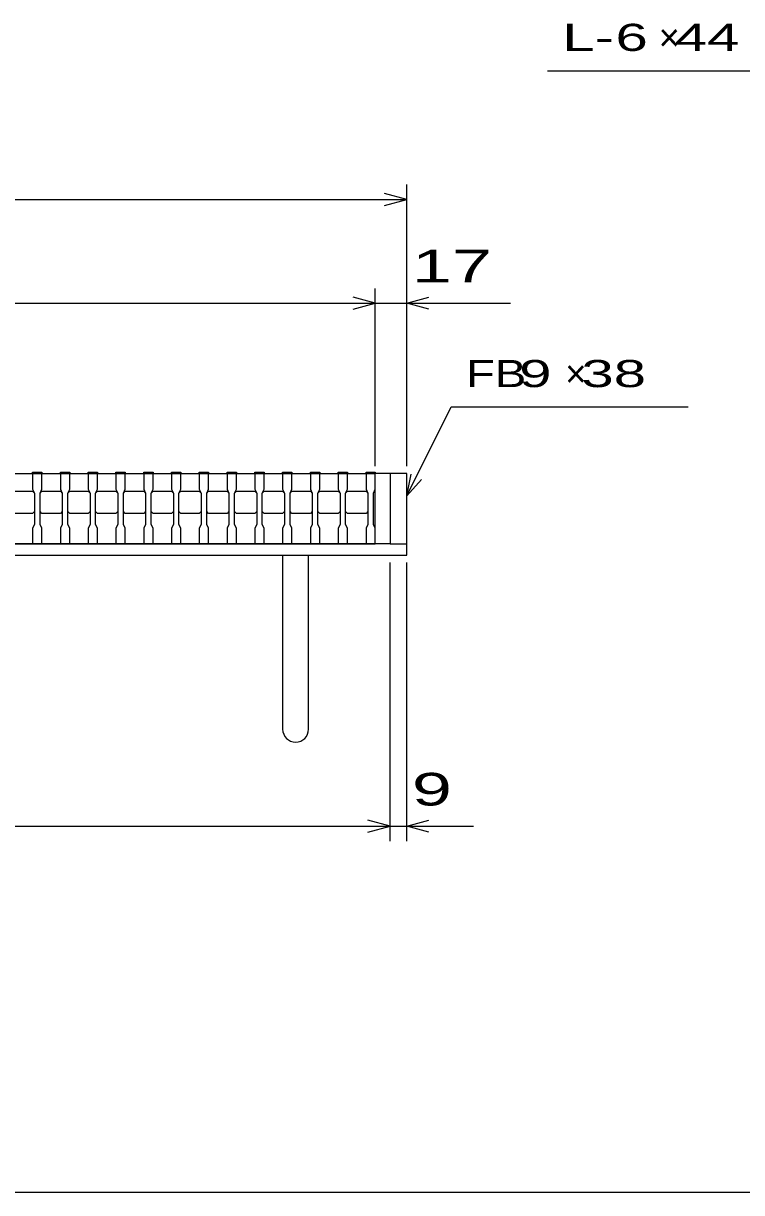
# Model space of a CAD drawing. Units: millimetres, scale not verified. Extents: x -1456 to 1389, y -1026 to 839.
# Drawn here: x -673 to -285, y -921 to -290 of the extents above; entities that cross this region are included whole.
import ezdxf
from ezdxf.enums import TextEntityAlignment as Align

# ---------------------------------------------------------------- set-up
doc = ezdxf.new("R2010")
doc.units = ezdxf.units.MM
doc.header["$LTSCALE"] = 8
for name, color, linetype, lineweight in [('0_2', 150, 'Continuous', 25), ('16', 3, 'Continuous', 25), ('19', 6, 'Continuous', 25), ('22', 4, 'Continuous', 25)]:
    doc.layers.add(name, color=color, linetype=linetype, lineweight=lineweight)
doc.styles.add('ベクトル', font='')
doc.styles.get('ベクトル').set_extended_font_data('ベクトル')

msp = doc.modelspace()

# ---------------------------------------------------------------- linework, layer by layer
at = {"layer": '0_2'}
msp.add_line((1388.8, -921.2), (-1379.2, -921.2), dxfattribs=at)
at = {"layer": '16'}
for p, q in [((-983, -533), (-483, -533)), ((-668, -533), (-668, -532.3)), ((-668, -532.3), (-663, -532.3)), ((-668, -533), (-668, -541.5)), ((-663, -533), (-668, -533)), ((-663, -532.3), (-663, -533)), ((-663, -541.5), (-663, -533)), ((-653, -533), (-653, -532.3)), ((-653, -532.3), (-648, -532.3)), ((-653, -533), (-653, -541.5)), ((-648, -533), (-653, -533)), ((-648, -532.3), (-648, -533)), ((-648, -541.5), (-648, -533)), ((-638, -533), (-638, -532.3)), ((-638, -532.3), (-633, -532.3)), ((-638, -533), (-638, -541.5)), ((-633, -533), (-638, -533)), ((-633, -532.3), (-633, -533)), ((-633, -541.5), (-633, -533)), ((-623, -533), (-623, -532.3)), ((-623, -532.3), (-618, -532.3)), ((-623, -533), (-623, -541.5)), ((-618, -533), (-623, -533)), ((-618, -532.3), (-618, -533)), ((-618, -541.5), (-618, -533)), ((-608, -533), (-608, -532.3)), ((-608, -532.3), (-603, -532.3)), ((-608, -533), (-608, -541.5)), ((-603, -533), (-608, -533)), ((-603, -532.3), (-603, -533)), ((-603, -541.5), (-603, -533)), ((-593, -533), (-593, -532.3)), ((-593, -532.3), (-588, -532.3)), ((-593, -533), (-593, -541.5)), ((-588, -533), (-593, -533)), ((-588, -532.3), (-588, -533)), ((-588, -541.5), (-588, -533)), ((-578, -533), (-578, -532.3)), ((-578, -532.3), (-573, -532.3)), ((-578, -533), (-578, -541.5)), ((-573, -533), (-578, -533)), ((-573, -532.3), (-573, -533)), ((-573, -541.5), (-573, -533)), ((-563, -533), (-563, -532.3)), ((-563, -532.3), (-558, -532.3)), ((-563, -533), (-563, -541.5)), ((-558, -533), (-563, -533)), ((-558, -532.3), (-558, -533)), ((-558, -541.5), (-558, -533)), ((-548, -533), (-548, -532.3)), ((-548, -532.3), (-543, -532.3)), ((-548, -533), (-548, -541.5)), ((-543, -533), (-548, -533)), ((-543, -532.3), (-543, -533)), ((-543, -541.5), (-543, -533)), ((-533, -533), (-533, -532.3)), ((-533, -532.3), (-528, -532.3)), ((-533, -533), (-533, -541.5)), ((-528, -533), (-533, -533)), ((-528, -532.3), (-528, -533)), ((-528, -541.5), (-528, -533)), ((-518, -533), (-518, -532.3)), ((-518, -532.3), (-513, -532.3)), ((-518, -533), (-518, -541.5)), ((-513, -533), (-518, -533)), ((-513, -532.3), (-513, -533)), ((-513, -541.5), (-513, -533)), ((-503, -533), (-503, -532.3)), ((-503, -532.3), (-498, -532.3)), ((-503, -533), (-503, -541.5)), ((-498, -533), (-503, -533)), ((-498, -532.3), (-498, -533)), ((-498, -541.5), (-498, -533)), ((-488, -533), (-488, -532.3)), ((-488, -532.3), (-483, -532.3)), ((-488, -533), (-488, -541.5)), ((-483, -533), (-488, -533)), ((-483, -532.3), (-483, -533)), ((-483, -541.5), (-483, -533)), ((-483, -571), (-483, -533)), ((-678, -542.5), (-668, -542.5)), ((-668, -541.5), (-667, -543.5)), ((-668, -542.5), (-667, -543.5)), ((-664, -543.5), (-663, -541.5)), ((-664, -543.5), (-663, -542.5)), ((-663, -542.5), (-653, -542.5)), ((-653, -541.5), (-652, -543.5)), ((-653, -542.5), (-652, -543.5)), ((-649, -543.5), (-648, -541.5)), ((-649, -543.5), (-648, -542.5)), ((-648, -542.5), (-638, -542.5)), ((-638, -541.5), (-637, -543.5)), ((-638, -542.5), (-637, -543.5)), ((-634, -543.5), (-633, -541.5)), ((-634, -543.5), (-633, -542.5)), ((-633, -542.5), (-623, -542.5)), ((-623, -541.5), (-622, -543.5)), ((-623, -542.5), (-622, -543.5)), ((-619, -543.5), (-618, -541.5)), ((-619, -543.5), (-618, -542.5)), ((-618, -542.5), (-608, -542.5)), ((-608, -541.5), (-607, -543.5)), ((-608, -542.5), (-607, -543.5)), ((-604, -543.5), (-603, -541.5)), ((-604, -543.5), (-603, -542.5)), ((-603, -542.5), (-593, -542.5)), ((-593, -541.5), (-592, -543.5)), ((-593, -542.5), (-592, -543.5)), ((-589, -543.5), (-588, -541.5)), ((-589, -543.5), (-588, -542.5)), ((-588, -542.5), (-578, -542.5)), ((-578, -541.5), (-577, -543.5)), ((-578, -542.5), (-577, -543.5)), ((-574, -543.5), (-573, -541.5)), ((-574, -543.5), (-573, -542.5)), ((-573, -542.5), (-563, -542.5)), ((-563, -541.5), (-562, -543.5)), ((-563, -542.5), (-562, -543.5)), ((-559, -543.5), (-558, -541.5)), ((-559, -543.5), (-558, -542.5)), ((-558, -542.5), (-548, -542.5)), ((-548, -541.5), (-547, -543.5)), ((-548, -542.5), (-547, -543.5)), ((-544, -543.5), (-543, -541.5)), ((-544, -543.5), (-543, -542.5)), ((-543, -542.5), (-533, -542.5)), ((-533, -541.5), (-532, -543.5)), ((-533, -542.5), (-532, -543.5)), ((-529, -543.5), (-528, -541.5)), ((-529, -543.5), (-528, -542.5)), ((-528, -542.5), (-518, -542.5)), ((-518, -541.5), (-517, -543.5)), ((-518, -542.5), (-517, -543.5)), ((-514, -543.5), (-513, -541.5)), ((-514, -543.5), (-513, -542.5)), ((-513, -542.5), (-503, -542.5)), ((-503, -541.5), (-502, -543.5)), ((-503, -542.5), (-502, -543.5)), ((-499, -543.5), (-498, -541.5)), ((-499, -543.5), (-498, -542.5)), ((-498, -542.5), (-488, -542.5)), ((-488, -541.5), (-487, -543.5)), ((-488, -542.5), (-487, -543.5)), ((-484, -543.5), (-483, -541.5)), ((-667, -543.5), (-667, -560.5)), ((-664, -560.5), (-664, -543.5)), ((-652, -543.5), (-652, -560.5)), ((-649, -560.5), (-649, -543.5)), ((-637, -543.5), (-637, -560.5)), ((-634, -560.5), (-634, -543.5)), ((-622, -543.5), (-622, -560.5)), ((-619, -560.5), (-619, -543.5)), ((-607, -543.5), (-607, -560.5)), ((-604, -560.5), (-604, -543.5)), ((-592, -543.5), (-592, -560.5)), ((-589, -560.5), (-589, -543.5)), ((-577, -543.5), (-577, -560.5)), ((-574, -560.5), (-574, -543.5)), ((-562, -543.5), (-562, -560.5)), ((-559, -560.5), (-559, -543.5)), ((-547, -543.5), (-547, -560.5)), ((-544, -560.5), (-544, -543.5)), ((-532, -543.5), (-532, -560.5)), ((-529, -560.5), (-529, -543.5)), ((-517, -543.5), (-517, -560.5)), ((-514, -560.5), (-514, -543.5)), ((-502, -543.5), (-502, -560.5)), ((-499, -560.5), (-499, -543.5)), ((-487, -543.5), (-487, -560.5)), ((-484, -560.5), (-484, -543.5)), ((-668, -554.5), (-678, -554.5)), ((-667, -553.5), (-668, -554.5)), ((-663, -554.5), (-664, -553.5)), ((-653, -554.5), (-663, -554.5)), ((-652, -553.5), (-653, -554.5)), ((-648, -554.5), (-649, -553.5)), ((-638, -554.5), (-648, -554.5)), ((-637, -553.5), (-638, -554.5)), ((-633, -554.5), (-634, -553.5)), ((-623, -554.5), (-633, -554.5)), ((-622, -553.5), (-623, -554.5)), ((-618, -554.5), (-619, -553.5)), ((-608, -554.5), (-618, -554.5)), ((-607, -553.5), (-608, -554.5)), ((-603, -554.5), (-604, -553.5)), ((-593, -554.5), (-603, -554.5)), ((-592, -553.5), (-593, -554.5)), ((-588, -554.5), (-589, -553.5)), ((-578, -554.5), (-588, -554.5)), ((-577, -553.5), (-578, -554.5)), ((-573, -554.5), (-574, -553.5)), ((-563, -554.5), (-573, -554.5)), ((-562, -553.5), (-563, -554.5)), ((-558, -554.5), (-559, -553.5)), ((-548, -554.5), (-558, -554.5)), ((-547, -553.5), (-548, -554.5)), ((-543, -554.5), (-544, -553.5)), ((-533, -554.5), (-543, -554.5)), ((-532, -553.5), (-533, -554.5)), ((-528, -554.5), (-529, -553.5)), ((-518, -554.5), (-528, -554.5)), ((-517, -553.5), (-518, -554.5)), ((-513, -554.5), (-514, -553.5)), ((-503, -554.5), (-513, -554.5)), ((-502, -553.5), (-503, -554.5)), ((-498, -554.5), (-499, -553.5)), ((-488, -554.5), (-498, -554.5)), ((-487, -553.5), (-488, -554.5)), ((-667, -560.5), (-668, -562.5)), ((-663, -562.5), (-664, -560.5)), ((-652, -560.5), (-653, -562.5)), ((-648, -562.5), (-649, -560.5)), ((-637, -560.5), (-638, -562.5)), ((-633, -562.5), (-634, -560.5)), ((-622, -560.5), (-623, -562.5)), ((-618, -562.5), (-619, -560.5)), ((-607, -560.5), (-608, -562.5)), ((-603, -562.5), (-604, -560.5)), ((-592, -560.5), (-593, -562.5)), ((-588, -562.5), (-589, -560.5)), ((-577, -560.5), (-578, -562.5)), ((-573, -562.5), (-574, -560.5)), ((-562, -560.5), (-563, -562.5)), ((-558, -562.5), (-559, -560.5)), ((-547, -560.5), (-548, -562.5)), ((-543, -562.5), (-544, -560.5)), ((-532, -560.5), (-533, -562.5)), ((-528, -562.5), (-529, -560.5)), ((-517, -560.5), (-518, -562.5)), ((-513, -562.5), (-514, -560.5)), ((-502, -560.5), (-503, -562.5)), ((-498, -562.5), (-499, -560.5)), ((-487, -560.5), (-488, -562.5)), ((-483, -562.5), (-484, -560.5)), ((-668, -562.5), (-668, -571)), ((-663, -571), (-663, -562.5)), ((-653, -562.5), (-653, -571)), ((-648, -571), (-648, -562.5)), ((-638, -562.5), (-638, -571)), ((-633, -571), (-633, -562.5)), ((-623, -562.5), (-623, -571)), ((-618, -571), (-618, -562.5)), ((-608, -562.5), (-608, -571)), ((-603, -571), (-603, -562.5)), ((-593, -562.5), (-593, -571)), ((-588, -571), (-588, -562.5)), ((-578, -562.5), (-578, -571)), ((-573, -571), (-573, -562.5)), ((-563, -562.5), (-563, -571)), ((-558, -571), (-558, -562.5)), ((-548, -562.5), (-548, -571)), ((-543, -571), (-543, -562.5)), ((-533, -562.5), (-533, -571)), ((-528, -571), (-528, -562.5)), ((-518, -562.5), (-518, -571)), ((-513, -571), (-513, -562.5)), ((-503, -562.5), (-503, -571)), ((-498, -571), (-498, -562.5)), ((-488, -562.5), (-488, -571)), ((-483, -571), (-483, -562.5)), ((-977, -571), (-483, -571)), ((-668, -571), (-663, -571)), ((-653, -571), (-648, -571)), ((-638, -571), (-633, -571)), ((-623, -571), (-618, -571)), ((-608, -571), (-603, -571)), ((-593, -571), (-588, -571)), ((-578, -571), (-573, -571)), ((-563, -571), (-558, -571)), ((-548, -571), (-543, -571)), ((-533, -571), (-528, -571)), ((-518, -571), (-513, -571)), ((-503, -571), (-498, -571)), ((-488, -571), (-483, -571))]:
    msp.add_line(p, q, dxfattribs=at)
at = {"layer": '19'}
for p, q in [((-466, -533), (-483, -533)), ((-475, -533), (-475, -571)), ((-466, -577), (-466, -533)), ((-475, -571), (-991, -571)), ((-475, -571), (-466, -571)), ((-1000, -577), (-466, -577)), ((-533, -577), (-533, -671)), ((-519, -671), (-519, -577))]:
    msp.add_line(p, q, dxfattribs=at)
msp.add_arc((-526, -671), 7, 180, 0, dxfattribs=at)
at = {"layer": '22'}
for p, q in [((-390, -315.5), (-230, -315.5)), ((-466, -529), (-466, -377)), ((-1000, -385), (-466, -385)), ((-466, -385), (-478, -381.8)), ((-478, -388.2), (-466, -385)), ((-483, -529), (-483, -433)), ((-466, -529), (-466, -433)), ((-983, -441), (-483, -441)), ((-483, -441), (-495, -437.8)), ((-495, -444.2), (-483, -441)), ((-483, -441), (-466, -441)), ((-466, -441), (-454, -437.8)), ((-454, -444.2), (-466, -441)), ((-466, -441), (-410, -441)), ((-466, -545), (-442, -497)), ((-442, -497), (-314, -497)), ((-466, -545), (-463.6, -533.32)), ((-466, -545), (-458, -536.2)), ((-475, -731.4), (-475, -581)), ((-466, -731.4), (-466, -581)), ((-991, -723.4), (-475, -723.4)), ((-475, -723.4), (-487, -720.2)), ((-487, -726.6), (-475, -723.4)), ((-475, -723.4), (-466, -723.4)), ((-466, -723.4), (-454, -720.2)), ((-454, -726.6), (-466, -723.4)), ((-466, -723.4), (-430, -723.4))]:
    msp.add_line(p, q, dxfattribs=at)

# ---------------------------------------------------------------- texts
at = {"layer": '22', "color": 2, "style": 'ベクトル'}
for s, height, width, p in [('L-', 14.66, 1.6, (-382, -297.5)), (' 6 ', 14.66, 1.6, (-362, -297.5)), (' 44 ', 14.66, 1.6, (-330, -297.5)), (' 17 ', 17.6, 1.65, (-474, -421)), ('FB', 14.66, 1.3, (-434, -479)), (' 9 ', 14.66, 1.6, (-414, -479)), (' 38 ', 14.66, 1.6, (-380.4, -479)), (' 9 ', 17.6, 1.65, (-474, -703.4))]:
    msp.add_text(s, height=height, dxfattribs=dict(at, width=width)).set_placement(p, align=Align.MIDDLE_LEFT)
for p in [(-330, -297.5), (-380.4, -479)]:
    msp.add_text('×', height=14.66, dxfattribs=at).set_placement(p, align=Align.MIDDLE_LEFT)

doc.saveas('drawing.dxf')
